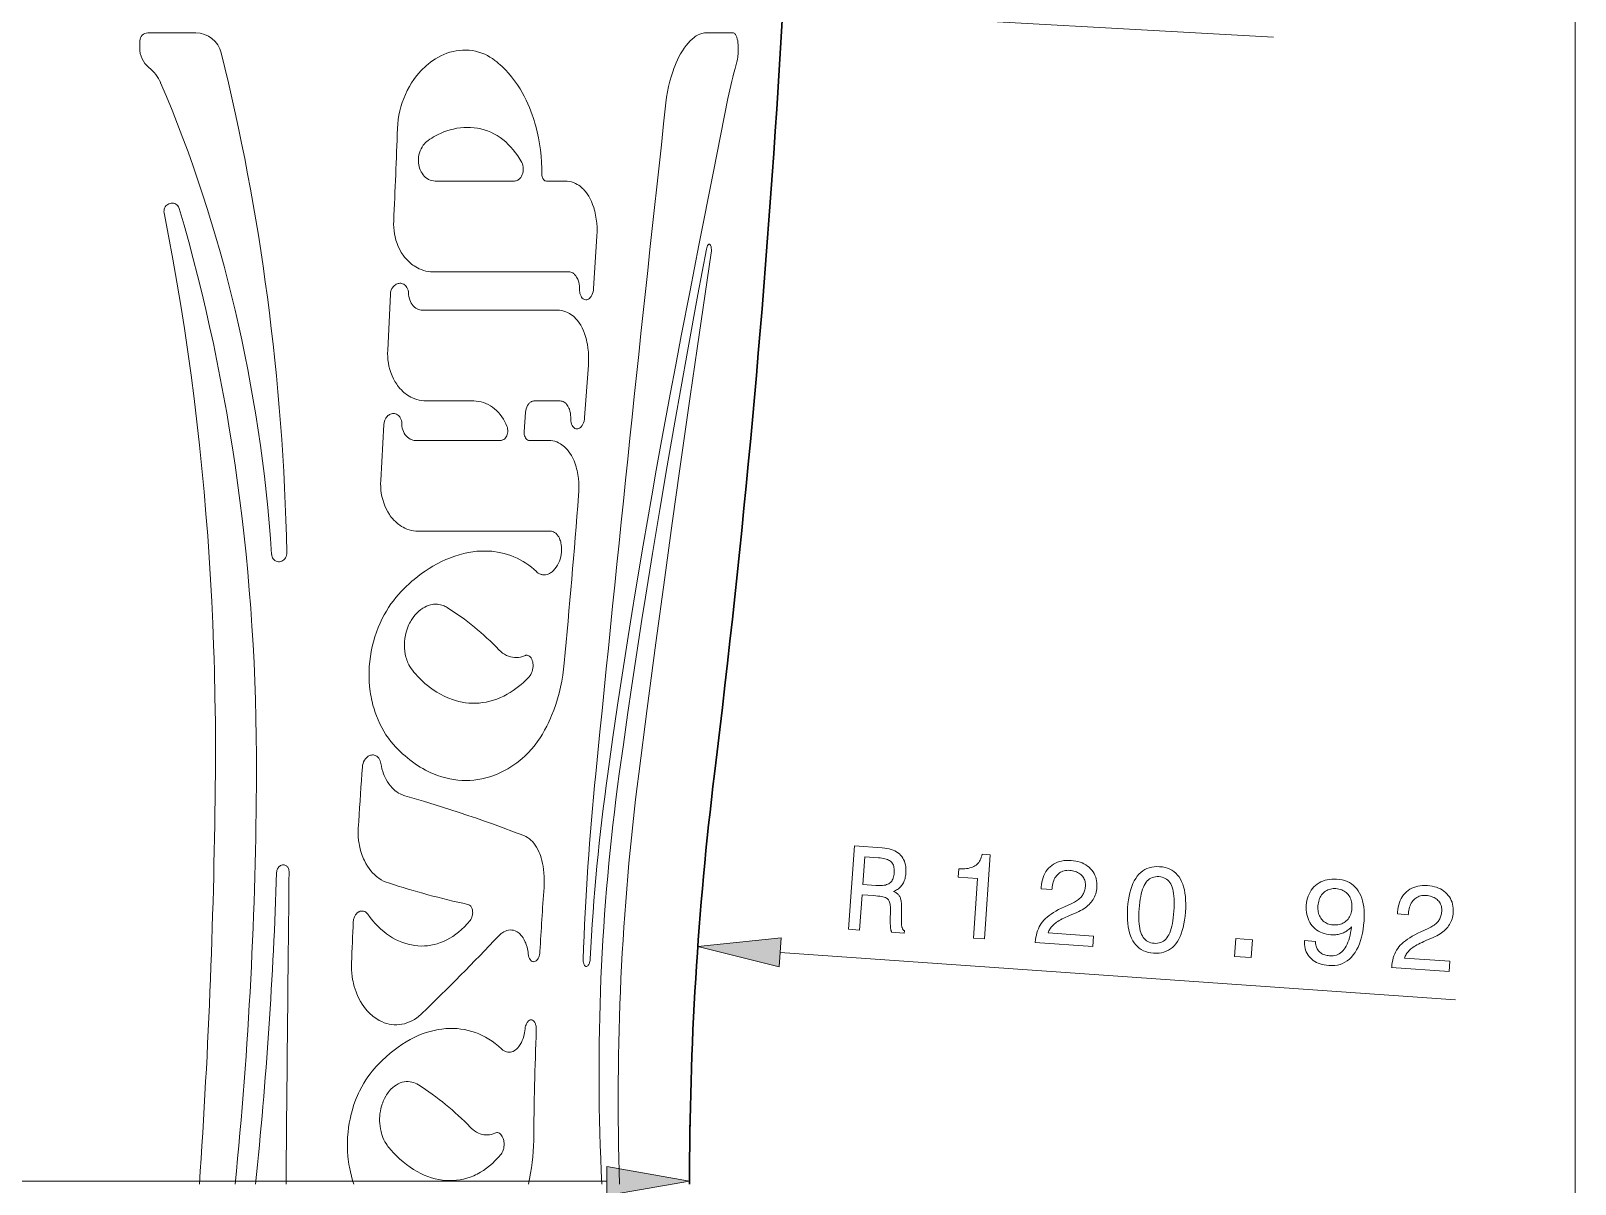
# Model space of a CAD drawing. Extents: x 0 to 297, y 0 to 532.
# Drawn here: x 120.7 to 176, y 211.2 to 252.5 of the extents above; entities that cross this region are included whole.
import ezdxf

# ---------------------------------------------------------------- set-up
doc = ezdxf.new("R2010")
doc.units = 0

msp = doc.modelspace()

# ---------------------------------------------------------------- linework, layer by layer
at = {"color": 7, "lineweight": 13}
for p, q in [((176.049, 129.662), (176.049, 274.247)), ((147.581, 219.507), (171.762, 217.803)), ((88.289, 211.318), (141.38, 211.318))]:
    msp.add_line(p, q, dxfattribs=at)
at = {"color": 7, "lineweight": 13, "ltscale": 0.366083}
msp.add_line((150.622, 253.108), (165.243, 252.286), dxfattribs=at)
at = {"color": 7, "lineweight": 13, "ltscale": 0.042923}
msp.add_line((124.938, 252.444), (126.655, 252.444), dxfattribs=at)
at = {"color": 7, "lineweight": 13, "ltscale": 0.024461}
msp.add_line((144.912, 252.444), (145.89, 252.444), dxfattribs=at)
at = {"color": 7, "lineweight": 13, "ltscale": 0.00628}
msp.add_line((124.647, 251.911), (124.651, 252.162), dxfattribs=at)
at = {"color": 7, "lineweight": 13, "ltscale": 0.070923}
msp.add_line((138.068, 247.138), (135.232, 247.138), dxfattribs=at)
at = {"color": 7, "lineweight": 13, "ltscale": 0.016838}
msp.add_line((139.209, 247.138), (139.883, 247.138), dxfattribs=at)
at = {"color": 7, "lineweight": 13, "ltscale": 0.046925}
msp.add_line((141.019, 245.166), (140.901, 243.293), dxfattribs=at)
at = {"color": 7, "lineweight": 13, "ltscale": 0.12144}
msp.add_line((140.006, 243.888), (135.149, 243.888), dxfattribs=at)
at = {"color": 7, "lineweight": 13, "ltscale": 0.050277}
msp.add_line((133.526, 241.074), (133.624, 243.083), dxfattribs=at)
at = {"color": 7, "lineweight": 13, "ltscale": 0.120695}
msp.add_line((134.782, 242.51), (139.609, 242.51), dxfattribs=at)
at = {"color": 7, "lineweight": 13, "ltscale": 0.046953}
msp.add_line((140.714, 240.539), (140.579, 238.666), dxfattribs=at)
at = {"color": 7, "lineweight": 13, "ltscale": 0.042661}
msp.add_line((136.609, 239.26), (134.903, 239.26), dxfattribs=at)
at = {"color": 7, "lineweight": 13, "ltscale": 0.023399}
msp.add_line((139.701, 239.26), (138.765, 239.26), dxfattribs=at)
at = {"color": 7, "lineweight": 13, "ltscale": 0.050294}
msp.add_line((133.277, 236.409), (133.388, 238.418), dxfattribs=at)
at = {"color": 7, "lineweight": 13, "ltscale": 0.017475}
msp.add_line((138.463, 238.855), (138.416, 238.157), dxfattribs=at)
at = {"color": 7, "lineweight": 13, "ltscale": 0.076218}
msp.add_line((134.527, 237.846), (137.576, 237.846), dxfattribs=at)
at = {"color": 7, "lineweight": 13, "ltscale": 0.017216}
msp.add_line((138.605, 237.846), (139.293, 237.846), dxfattribs=at)
at = {"color": 7, "lineweight": 13, "ltscale": 0.118176}
msp.add_line((139.348, 234.595), (134.621, 234.595), dxfattribs=at)
at = {"color": 7, "lineweight": 13, "ltscale": 0.006334}
msp.add_line((132.604, 225.902), (132.622, 226.155), dxfattribs=at)
at = {"color": 7, "lineweight": 13, "ltscale": 0.05276}
msp.add_line((144.334, 211.208), (144.334, 213.318), dxfattribs=at)
at = {"color": 7, "lineweight": 13}
for points in [[(143.491, 249.937), (143.516, 250.136), (143.548, 250.333), (143.588, 250.527), (143.634, 250.718), (143.686, 250.904), (143.745, 251.084), (143.777, 251.172), (143.81, 251.258), (143.856, 251.37), (143.905, 251.478), (143.957, 251.582), (144.017, 251.695), (144.08, 251.801), (144.146, 251.901), (144.214, 251.993), (144.283, 252.078), (144.354, 252.155), (144.426, 252.224), (144.499, 252.284), (144.536, 252.311), (144.573, 252.335), (144.641, 252.374), (144.709, 252.404), (144.744, 252.416), (144.778, 252.426), (144.823, 252.436), (144.867, 252.442), (144.912, 252.444)], [(145.89, 252.444), (145.912, 252.441), (145.933, 252.432), (145.953, 252.417), (145.967, 252.403), (145.98, 252.386), (145.993, 252.365), (146.006, 252.34), (146.028, 252.287), (146.046, 252.225), (146.06, 252.156), (146.071, 252.083), (146.077, 252.024), (146.081, 251.964), (146.083, 251.84), (146.078, 251.715), (146.066, 251.59), (146.052, 251.494), (146.033, 251.402), (146.01, 251.315)], [(133.879, 249.02), (133.889, 249.178), (133.906, 249.336), (133.931, 249.492), (133.963, 249.647), (134.002, 249.8), (134.049, 249.95), (134.102, 250.098), (134.163, 250.243), (134.23, 250.384), (134.303, 250.52), (134.383, 250.652), (134.468, 250.779), (134.559, 250.901), (134.656, 251.017), (134.706, 251.073), (134.758, 251.127), (134.863, 251.228), (134.918, 251.277), (134.973, 251.323), (135.058, 251.39), (135.145, 251.452), (135.234, 251.51), (135.325, 251.564), (135.431, 251.62), (135.539, 251.669), (135.648, 251.712), (135.758, 251.749), (135.869, 251.779), (135.981, 251.802), (136.094, 251.818), (136.211, 251.827), (136.328, 251.829), (136.444, 251.823), (136.56, 251.809), (136.673, 251.788), (136.784, 251.759), (136.894, 251.723), (137.001, 251.679), (137.097, 251.632), (137.19, 251.58), (137.281, 251.521), (137.368, 251.458)], [(137.368, 251.458), (137.433, 251.406), (137.496, 251.353), (137.559, 251.297), (137.621, 251.24), (137.741, 251.122), (137.856, 250.997), (137.966, 250.866), (138.071, 250.729), (138.171, 250.587), (138.266, 250.439), (138.342, 250.309), (138.415, 250.175), (138.484, 250.038), (138.55, 249.898), (138.604, 249.771), (138.655, 249.642), (138.704, 249.511), (138.738, 249.411), (138.77, 249.31), (138.8, 249.208), (138.829, 249.105), (138.881, 248.896), (138.926, 248.685), (138.964, 248.47), (138.995, 248.253), (139.019, 248.034), (139.036, 247.814), (139.046, 247.592), (139.049, 247.37)], [(145.711, 250.099), (145.195, 247.481), (144.673, 244.841), (144.356, 243.221), (144.041, 241.594), (143.842, 240.549), (143.644, 239.501), (143.313, 237.706), (143.147, 236.786), (142.983, 235.864), (142.828, 234.981), (142.676, 234.095), (142.403, 232.464), (142.27, 231.646), (142.139, 230.828), (141.948, 229.599), (141.762, 228.368), (141.582, 227.136), (141.407, 225.902)], [(134.975, 248.592), (135.04, 248.635), (135.105, 248.677), (135.17, 248.716), (135.236, 248.753), (135.337, 248.805), (135.439, 248.852), (135.542, 248.895), (135.646, 248.933), (135.766, 248.97), (135.887, 249.001), (136.008, 249.026), (136.13, 249.044), (136.251, 249.055), (136.372, 249.059), (136.492, 249.056), (136.618, 249.046), (136.742, 249.028), (136.864, 249.003), (136.985, 248.97), (137.103, 248.93), (137.219, 248.882), (137.332, 248.827), (137.442, 248.765), (137.549, 248.696), (137.652, 248.621), (137.752, 248.539), (137.847, 248.45), (137.939, 248.356), (138.026, 248.256), (138.109, 248.151), (138.187, 248.04), (138.261, 247.925), (138.329, 247.805)], [(135.232, 247.138), (135.17, 247.141), (135.109, 247.153), (135.049, 247.171), (134.991, 247.197), (134.937, 247.23), (134.885, 247.269), (134.837, 247.314), (134.793, 247.364), (134.756, 247.417), (134.723, 247.473), (134.695, 247.533), (134.671, 247.596), (134.652, 247.661), (134.64, 247.717), (134.632, 247.773), (134.627, 247.831), (134.626, 247.874), (134.627, 247.918), (134.633, 247.995), (134.646, 248.071), (134.665, 248.146), (134.69, 248.219), (134.72, 248.289), (134.756, 248.355), (134.797, 248.417), (134.844, 248.475), (134.885, 248.518), (134.929, 248.557), (134.975, 248.592)], [(138.329, 247.805), (138.353, 247.754), (138.37, 247.699), (138.38, 247.641), (138.384, 247.586), (138.382, 247.531), (138.376, 247.475), (138.363, 247.422), (138.346, 247.37), (138.321, 247.316), (138.291, 247.268), (138.274, 247.246), (138.256, 247.225), (138.237, 247.207), (138.217, 247.191), (138.189, 247.172), (138.161, 247.158), (138.131, 247.147), (138.1, 247.14), (138.068, 247.138)], [(139.049, 247.37), (139.051, 247.333), (139.057, 247.296), (139.07, 247.253), (139.079, 247.232), (139.09, 247.213), (139.102, 247.196), (139.114, 247.182), (139.136, 247.163), (139.159, 247.149), (139.184, 247.141), (139.209, 247.138)], [(139.883, 247.138), (139.958, 247.134), (140.033, 247.124), (140.106, 247.108), (140.178, 247.085), (140.248, 247.055), (140.316, 247.019), (140.369, 246.986), (140.42, 246.949), (140.47, 246.908), (140.506, 246.876), (140.54, 246.841), (140.574, 246.804), (140.607, 246.766), (140.669, 246.684), (140.726, 246.597), (140.778, 246.503), (140.825, 246.404), (140.867, 246.301), (140.905, 246.193), (140.924, 246.127), (140.942, 246.06), (140.959, 245.991), (140.974, 245.92), (140.997, 245.777), (141.014, 245.632), (141.023, 245.485), (141.025, 245.406), (141.025, 245.326), (141.019, 245.166)], [(125.521, 245.997), (125.516, 246.04), (125.517, 246.085), (125.525, 246.129), (125.54, 246.171), (125.561, 246.21), (125.587, 246.246), (125.618, 246.277), (125.654, 246.303), (125.693, 246.323), (125.735, 246.338), (125.777, 246.345), (125.819, 246.345), (125.861, 246.339), (125.903, 246.327), (125.941, 246.308), (125.976, 246.283), (126.006, 246.253), (126.032, 246.218), (126.05, 246.185), (126.063, 246.149)], [(127.355, 225.902), (127.359, 226.823), (127.355, 227.743), (127.342, 228.662), (127.322, 229.582), (127.309, 230.041), (127.294, 230.501), (127.263, 231.288), (127.227, 232.075), (127.184, 232.862), (127.135, 233.648), (127.081, 234.434), (127.02, 235.219), (126.952, 236.003), (126.873, 236.841), (126.787, 237.679), (126.694, 238.515), (126.593, 239.351), (126.485, 240.186), (126.37, 241.019), (126.247, 241.852), (126.117, 242.683), (125.979, 243.514), (125.834, 244.343), (125.681, 245.17), (125.521, 245.997)], [(135.149, 243.888), (135.064, 243.891), (134.98, 243.9), (134.897, 243.915), (134.814, 243.936), (134.733, 243.963), (134.654, 243.996), (134.592, 244.027), (134.531, 244.061), (134.471, 244.098), (134.428, 244.128), (134.385, 244.16), (134.344, 244.194), (134.303, 244.23), (134.243, 244.288), (134.185, 244.351), (134.13, 244.416), (134.079, 244.486), (134.046, 244.534), (134.015, 244.583), (133.958, 244.685), (133.907, 244.792), (133.862, 244.903), (133.824, 245.018), (133.794, 245.135), (133.771, 245.246), (133.755, 245.359), (133.745, 245.473), (133.74, 245.587), (133.742, 245.702)], [(141.819, 225.902), (141.966, 226.959), (142.116, 228.015), (142.271, 229.069), (142.389, 229.86), (142.509, 230.649), (142.631, 231.438), (142.755, 232.227), (143.009, 233.801), (143.27, 235.372), (143.537, 236.938), (143.81, 238.5), (144.036, 239.767), (144.264, 241.031), (144.639, 243.071), (144.94, 244.695)], [(145.111, 244.569), (144.61, 241.136), (144.361, 239.415), (143.992, 236.829), (143.719, 234.885), (143.449, 232.939), (143.131, 230.596), (142.82, 228.25), (142.516, 225.902)], [(144.94, 244.695), (144.951, 244.743), (144.965, 244.785), (144.983, 244.823), (145, 244.848), (145.009, 244.858), (145.019, 244.866), (145.028, 244.871), (145.038, 244.874), (145.052, 244.873), (145.066, 244.866), (145.079, 244.853), (145.089, 244.835), (145.099, 244.813), (145.109, 244.775), (145.115, 244.732), (145.118, 244.685), (145.117, 244.627), (145.111, 244.569)], [(140.396, 243.262), (140.395, 243.314), (140.392, 243.366), (140.383, 243.444), (140.367, 243.52), (140.344, 243.591), (140.331, 243.625), (140.316, 243.658), (140.294, 243.699), (140.269, 243.737), (140.242, 243.771), (140.222, 243.793), (140.201, 243.812), (140.179, 243.829), (140.156, 243.844), (140.12, 243.863), (140.083, 243.877), (140.045, 243.885), (140.006, 243.888)], [(133.624, 243.083), (133.63, 243.143), (133.645, 243.203), (133.655, 243.232), (133.667, 243.26), (133.68, 243.286), (133.696, 243.312), (133.718, 243.344), (133.744, 243.373), (133.771, 243.399), (133.801, 243.421), (133.831, 243.44), (133.864, 243.455), (133.897, 243.466), (133.93, 243.473), (133.964, 243.476), (133.997, 243.474), (134.03, 243.469), (134.062, 243.459), (134.099, 243.442), (134.134, 243.42), (134.165, 243.393), (134.193, 243.361), (134.217, 243.325), (134.241, 243.278), (134.259, 243.226), (134.27, 243.172), (134.275, 243.117)], [(134.275, 243.117), (134.277, 243.067), (134.283, 243.018), (134.296, 242.952), (134.315, 242.887), (134.339, 242.826), (134.369, 242.768), (134.404, 242.714), (134.444, 242.666), (134.488, 242.623), (134.532, 242.589), (134.578, 242.562), (134.627, 242.539), (134.677, 242.523), (134.729, 242.514), (134.782, 242.51)], [(140.901, 243.293), (140.894, 243.23), (140.881, 243.168), (140.862, 243.109), (140.839, 243.054), (140.81, 243.005), (140.794, 242.983), (140.778, 242.963), (140.749, 242.934), (140.718, 242.912), (140.686, 242.896), (140.653, 242.886), (140.619, 242.883), (140.585, 242.889), (140.552, 242.901), (140.523, 242.92), (140.496, 242.944), (140.472, 242.974), (140.451, 243.008), (140.429, 243.057), (140.412, 243.11), (140.402, 243.159), (140.397, 243.21), (140.396, 243.262)], [(139.609, 242.51), (139.684, 242.507), (139.758, 242.497), (139.83, 242.481), (139.901, 242.457), (139.97, 242.428), (140.037, 242.392), (140.089, 242.359), (140.139, 242.322), (140.188, 242.281), (140.223, 242.248), (140.257, 242.214), (140.29, 242.177), (140.322, 242.138), (140.383, 242.057), (140.438, 241.969), (140.489, 241.876), (140.534, 241.777), (140.575, 241.673), (140.611, 241.565), (140.63, 241.5), (140.647, 241.433), (140.663, 241.363), (140.677, 241.292), (140.698, 241.15), (140.713, 241.005), (140.721, 240.858), (140.722, 240.778), (140.722, 240.699), (140.714, 240.539)], [(134.903, 239.26), (134.819, 239.263), (134.736, 239.273), (134.654, 239.288), (134.572, 239.309), (134.493, 239.336), (134.414, 239.369), (134.353, 239.4), (134.293, 239.434), (134.234, 239.471), (134.192, 239.501), (134.15, 239.533), (134.109, 239.567), (134.069, 239.603), (134.016, 239.655), (133.966, 239.709), (133.918, 239.767), (133.883, 239.812), (133.85, 239.859), (133.788, 239.956), (133.732, 240.058), (133.682, 240.165), (133.639, 240.276), (133.602, 240.391), (133.573, 240.508), (133.551, 240.619), (133.536, 240.731), (133.526, 240.845), (133.523, 240.96), (133.526, 241.074)], [(137.798, 238.352), (137.761, 238.435), (137.721, 238.515), (137.67, 238.605), (137.615, 238.691), (137.556, 238.772), (137.492, 238.848), (137.425, 238.918), (137.355, 238.981), (137.282, 239.038), (137.206, 239.089), (137.127, 239.134), (137.045, 239.172), (136.961, 239.204), (136.875, 239.229), (136.788, 239.246), (136.699, 239.257), (136.609, 239.26)], [(138.765, 239.26), (138.737, 239.258), (138.709, 239.252), (138.681, 239.241), (138.661, 239.231), (138.641, 239.218), (138.621, 239.203), (138.601, 239.185), (138.582, 239.165), (138.564, 239.143), (138.533, 239.094), (138.507, 239.041), (138.486, 238.981), (138.471, 238.918), (138.463, 238.855)], [(140.08, 238.635), (140.08, 238.687), (140.077, 238.738), (140.068, 238.817), (140.053, 238.892), (140.032, 238.964), (140.019, 238.998), (140.005, 239.031), (139.983, 239.072), (139.959, 239.11), (139.932, 239.144), (139.913, 239.165), (139.892, 239.185), (139.871, 239.202), (139.849, 239.217), (139.814, 239.236), (139.777, 239.249), (139.74, 239.258), (139.701, 239.26)], [(133.388, 238.418), (133.395, 238.478), (133.41, 238.538), (133.42, 238.567), (133.432, 238.595), (133.446, 238.621), (133.461, 238.647), (133.483, 238.678), (133.509, 238.708), (133.536, 238.734), (133.565, 238.756), (133.596, 238.775), (133.628, 238.79), (133.661, 238.801), (133.694, 238.808), (133.727, 238.811), (133.767, 238.809), (133.805, 238.8), (133.842, 238.786), (133.878, 238.767), (133.91, 238.742), (133.935, 238.717), (133.957, 238.69), (133.977, 238.659), (133.99, 238.635), (134.001, 238.61), (134.018, 238.556), (134.028, 238.504), (134.031, 238.452)], [(134.031, 238.452), (134.034, 238.402), (134.039, 238.353), (134.051, 238.287), (134.069, 238.222), (134.093, 238.161), (134.122, 238.103), (134.156, 238.05), (134.195, 238.001), (134.238, 237.958), (134.281, 237.925), (134.326, 237.897), (134.374, 237.874), (134.424, 237.858), (134.475, 237.849), (134.527, 237.846)], [(137.576, 237.846), (137.594, 237.847), (137.613, 237.85), (137.631, 237.855), (137.649, 237.862), (137.684, 237.882), (137.716, 237.909), (137.743, 237.94), (137.768, 237.976), (137.788, 238.016), (137.805, 238.06), (137.817, 238.105), (137.824, 238.151), (137.826, 238.204), (137.823, 238.256), (137.813, 238.305), (137.798, 238.352)], [(140.579, 238.666), (140.571, 238.603), (140.558, 238.541), (140.539, 238.482), (140.515, 238.427), (140.487, 238.378), (140.454, 238.335), (140.426, 238.307), (140.395, 238.285), (140.363, 238.268), (140.33, 238.259), (140.296, 238.256), (140.263, 238.261), (140.231, 238.274), (140.202, 238.293), (140.176, 238.317), (140.152, 238.347), (140.131, 238.381), (140.11, 238.43), (140.094, 238.483), (140.085, 238.532), (140.08, 238.583), (140.08, 238.635)], [(138.416, 238.157), (138.415, 238.109), (138.42, 238.06), (138.43, 238.014), (138.444, 237.973), (138.463, 237.936), (138.486, 237.905), (138.512, 237.88), (138.541, 237.861), (138.572, 237.849), (138.605, 237.846)], [(139.293, 237.846), (139.367, 237.842), (139.44, 237.832), (139.511, 237.816), (139.581, 237.792), (139.649, 237.763), (139.714, 237.727), (139.765, 237.694), (139.815, 237.657), (139.862, 237.616), (139.896, 237.583), (139.93, 237.549), (139.962, 237.512), (139.994, 237.473), (140.052, 237.392), (140.106, 237.304), (140.155, 237.21), (140.199, 237.111), (140.239, 237.008), (140.273, 236.9), (140.291, 236.833), (140.307, 236.766), (140.335, 236.627), (140.355, 236.485), (140.368, 236.34), (140.374, 236.193), (140.373, 236.034), (140.364, 235.874)], [(134.621, 234.595), (134.539, 234.598), (134.457, 234.608), (134.376, 234.623), (134.296, 234.644), (134.217, 234.671), (134.14, 234.704), (134.08, 234.735), (134.021, 234.769), (133.964, 234.806), (133.922, 234.836), (133.881, 234.868), (133.841, 234.902), (133.802, 234.938), (133.75, 234.99), (133.701, 235.045), (133.654, 235.102), (133.62, 235.148), (133.587, 235.194), (133.527, 235.291), (133.472, 235.394), (133.424, 235.501), (133.383, 235.611), (133.347, 235.726), (133.319, 235.843), (133.299, 235.954), (133.284, 236.066), (133.276, 236.18), (133.274, 236.295), (133.277, 236.409)], [(139.608, 233.375), (139.645, 233.445), (139.677, 233.52), (139.703, 233.598), (139.724, 233.68), (139.74, 233.763), (139.75, 233.847), (139.754, 233.94), (139.751, 234.032), (139.74, 234.123), (139.732, 234.167), (139.722, 234.21), (139.711, 234.251), (139.697, 234.291), (139.676, 234.342), (139.652, 234.389), (139.625, 234.433), (139.607, 234.457), (139.587, 234.48), (139.567, 234.501), (139.545, 234.521), (139.523, 234.538), (139.5, 234.553), (139.464, 234.571), (139.426, 234.585), (139.388, 234.593), (139.348, 234.595)], [(129.92, 233.832), (129.917, 233.784), (129.908, 233.735), (129.893, 233.689), (129.872, 233.645), (129.845, 233.606), (129.813, 233.571), (129.777, 233.543), (129.738, 233.52), (129.696, 233.505), (129.653, 233.497), (129.611, 233.497), (129.569, 233.504), (129.529, 233.519), (129.491, 233.541), (129.458, 233.569), (129.429, 233.602), (129.407, 233.639), (129.389, 233.679), (129.377, 233.722), (129.372, 233.766)], [(134.011, 232.436), (134.162, 232.587), (134.318, 232.732), (134.397, 232.802), (134.477, 232.869), (134.607, 232.974), (134.739, 233.074), (134.873, 233.168), (135.009, 233.257), (135.146, 233.341), (135.301, 233.428), (135.457, 233.508), (135.614, 233.58), (135.772, 233.645), (135.931, 233.703), (136.091, 233.753), (136.251, 233.795), (136.411, 233.83), (136.57, 233.856), (136.725, 233.874), (136.879, 233.883), (137.031, 233.885), (137.107, 233.883), (137.183, 233.88), (137.258, 233.874), (137.332, 233.866), (137.456, 233.848), (137.578, 233.825), (137.698, 233.796), (137.816, 233.762), (137.933, 233.722), (138.047, 233.677), (138.159, 233.626), (138.268, 233.571), (138.375, 233.51), (138.479, 233.444), (138.576, 233.377), (138.671, 233.305), (138.762, 233.229), (138.852, 233.149)], [(138.852, 233.149), (138.884, 233.121), (138.918, 233.097), (138.968, 233.069), (138.994, 233.057), (139.02, 233.048), (139.046, 233.041), (139.073, 233.035), (139.101, 233.032), (139.128, 233.031), (139.155, 233.032), (139.183, 233.035), (139.238, 233.046), (139.278, 233.06), (139.318, 233.078), (139.357, 233.1), (139.386, 233.119), (139.414, 233.141), (139.441, 233.164), (139.467, 233.189), (139.518, 233.245), (139.565, 233.307), (139.608, 233.375)], [(133.731, 226.958), (133.638, 227.068), (133.55, 227.183), (133.466, 227.304), (133.387, 227.43), (133.314, 227.56), (133.245, 227.695), (133.181, 227.835), (133.123, 227.978), (133.078, 228.103), (133.037, 228.231), (133, 228.36), (132.967, 228.492), (132.948, 228.581), (132.93, 228.67), (132.915, 228.76), (132.901, 228.851), (132.879, 229.034), (132.866, 229.211), (132.859, 229.39), (132.86, 229.569), (132.868, 229.748), (132.884, 229.927), (132.906, 230.105), (132.935, 230.283), (132.972, 230.459), (133.015, 230.634), (133.065, 230.806), (133.122, 230.976), (133.186, 231.143), (133.256, 231.306), (133.332, 231.466), (133.403, 231.602), (133.479, 231.734), (133.559, 231.863), (133.643, 231.988), (133.73, 232.106), (133.82, 232.221), (133.914, 232.331), (134.011, 232.436)], [(134.41, 229.619), (134.365, 229.679), (134.323, 229.743), (134.285, 229.811), (134.251, 229.882), (134.231, 229.93), (134.212, 229.98), (134.195, 230.031), (134.179, 230.084), (134.154, 230.19), (134.136, 230.299), (134.126, 230.411), (134.123, 230.523), (134.127, 230.636), (134.139, 230.752), (134.159, 230.867), (134.186, 230.98), (134.221, 231.091), (134.263, 231.198), (134.286, 231.251), (134.312, 231.303), (134.338, 231.352), (134.366, 231.401), (134.412, 231.472), (134.461, 231.539), (134.513, 231.603), (134.568, 231.662), (134.639, 231.73), (134.713, 231.79), (134.752, 231.817), (134.791, 231.843), (134.856, 231.879), (134.922, 231.91), (134.989, 231.936), (135.057, 231.956), (135.125, 231.97), (135.165, 231.976), (135.204, 231.979), (135.257, 231.981), (135.309, 231.979), (135.361, 231.973), (135.412, 231.963), (135.463, 231.95), (135.512, 231.934), (135.549, 231.919), (135.585, 231.903), (135.62, 231.884), (135.654, 231.864)], [(137.511, 230.345), (137.573, 230.285), (137.639, 230.232), (137.707, 230.185), (137.778, 230.146), (137.815, 230.129), (137.851, 230.114), (137.921, 230.092), (137.992, 230.077), (138.063, 230.069), (138.135, 230.068), (138.207, 230.075), (138.279, 230.088), (138.35, 230.108), (138.421, 230.135)], [(138.421, 230.135), (138.459, 230.148), (138.478, 230.151), (138.497, 230.152), (138.522, 230.151), (138.546, 230.145), (138.57, 230.136), (138.587, 230.127), (138.604, 230.116), (138.635, 230.088), (138.662, 230.054), (138.685, 230.014), (138.704, 229.968), (138.719, 229.918), (138.728, 229.862), (138.733, 229.806), (138.732, 229.746), (138.726, 229.686), (138.715, 229.627), (138.699, 229.57), (138.678, 229.517), (138.654, 229.467), (138.625, 229.423), (138.593, 229.383)], [(138.593, 229.383), (138.533, 229.32), (138.472, 229.259), (138.389, 229.18), (138.304, 229.104), (138.217, 229.033), (138.118, 228.956), (138.017, 228.884), (137.914, 228.818), (137.81, 228.756), (137.688, 228.691), (137.565, 228.634), (137.44, 228.583), (137.313, 228.54), (137.185, 228.504), (137.056, 228.475), (136.926, 228.454), (136.804, 228.441), (136.682, 228.434), (136.56, 228.434), (136.438, 228.44), (136.316, 228.453), (136.194, 228.472), (136.073, 228.498), (135.953, 228.529), (135.884, 228.55), (135.817, 228.573), (135.749, 228.598), (135.681, 228.626), (135.548, 228.685), (135.417, 228.753), (135.288, 228.828), (135.161, 228.911), (135.059, 228.984), (134.958, 229.063), (134.86, 229.145), (134.764, 229.233), (134.682, 229.313), (134.602, 229.396), (134.523, 229.483), (134.466, 229.55), (134.41, 229.619)], [(139.851, 229.872), (139.828, 229.655), (139.798, 229.439), (139.761, 229.224), (139.717, 229.01), (139.666, 228.799), (139.608, 228.591), (139.544, 228.386), (139.474, 228.185), (139.397, 227.989), (139.356, 227.892), (139.313, 227.796), (139.269, 227.704), (139.223, 227.612), (139.147, 227.468), (139.067, 227.329), (138.983, 227.195), (138.895, 227.065), (138.803, 226.941), (138.699, 226.811), (138.645, 226.749), (138.59, 226.689), (138.515, 226.612), (138.438, 226.538), (138.36, 226.468)], [(132.622, 226.155), (132.63, 226.216), (132.644, 226.276), (132.666, 226.334), (132.693, 226.389), (132.727, 226.438), (132.765, 226.481), (132.786, 226.501), (132.808, 226.518), (132.83, 226.533), (132.853, 226.546), (132.884, 226.56), (132.916, 226.571), (132.949, 226.578), (132.981, 226.581), (133.013, 226.58), (133.045, 226.575), (133.075, 226.566), (133.105, 226.553), (133.133, 226.536), (133.153, 226.522), (133.172, 226.505), (133.19, 226.487), (133.207, 226.467), (133.236, 226.422), (133.259, 226.373), (133.275, 226.324), (133.285, 226.272)], [(133.379, 225.902), (133.401, 225.847), (133.423, 225.796), (133.469, 225.703), (133.517, 225.621), (133.57, 225.541), (133.626, 225.469), (133.683, 225.405), (133.741, 225.348), (133.8, 225.298), (133.859, 225.255), (133.919, 225.216), (133.979, 225.183), (134.019, 225.164), (134.059, 225.147), (134.1, 225.132), (134.141, 225.119)], [(137.47, 225.902), (137.329, 225.845), (137.187, 225.796), (137.045, 225.755), (136.903, 225.722), (136.76, 225.696), (136.617, 225.677), (136.473, 225.666), (136.329, 225.663), (136.185, 225.666), (136.041, 225.677), (135.896, 225.696), (135.751, 225.722), (135.606, 225.755), (135.46, 225.796), (135.314, 225.845), (135.168, 225.902)], [(134.141, 225.119), (134.806, 224.921), (135.453, 224.721), (136.082, 224.519), (136.396, 224.415), (136.705, 224.31), (136.996, 224.21), (137.282, 224.109), (137.664, 223.971), (138.037, 223.832), (138.401, 223.693)], [(133.553, 221.994), (133.467, 222.025), (133.382, 222.063), (133.298, 222.109), (133.214, 222.164), (133.172, 222.195), (133.129, 222.229), (133.089, 222.263), (133.049, 222.3), (132.987, 222.363), (132.925, 222.432), (132.865, 222.509), (132.807, 222.594), (132.749, 222.689), (132.692, 222.795), (132.665, 222.854), (132.638, 222.916), (132.612, 222.982), (132.587, 223.053), (132.555, 223.159), (132.526, 223.276), (132.513, 223.34), (132.501, 223.406), (132.485, 223.52), (132.474, 223.644), (132.469, 223.776), (132.472, 223.915), (132.474, 223.959)], [(138.401, 223.693), (138.47, 223.661), (138.538, 223.622), (138.571, 223.599), (138.604, 223.574), (138.656, 223.529), (138.707, 223.478), (138.757, 223.42), (138.806, 223.354), (138.853, 223.28), (138.903, 223.191), (138.95, 223.091), (138.972, 223.036), (138.994, 222.977), (139.022, 222.891), (139.048, 222.797), (139.073, 222.692), (139.092, 222.591), (139.109, 222.48), (139.122, 222.356), (139.132, 222.209), (139.134, 222.127), (139.134, 222.041), (139.132, 221.958), (139.126, 221.829)], [(129.55, 222.373), (129.553, 222.407), (129.559, 222.437), (129.568, 222.469), (129.579, 222.496), (129.591, 222.518), (129.602, 222.537), (129.626, 222.567), (129.643, 222.584), (129.659, 222.598), (129.693, 222.62), (129.727, 222.634), (129.76, 222.642), (129.792, 222.643), (129.825, 222.639), (129.849, 222.632), (129.872, 222.622), (129.902, 222.603), (129.917, 222.589), (129.933, 222.573), (129.946, 222.556), (129.959, 222.536), (129.972, 222.509), (129.984, 222.476), (129.992, 222.437), (129.995, 222.414), (129.996, 222.389)], [(136.479, 220.648), (136.506, 220.686), (136.519, 220.71), (136.533, 220.738), (136.545, 220.773), (136.557, 220.815), (136.564, 220.85), (136.569, 220.891), (136.57, 220.927), (136.569, 220.961), (136.564, 221.002), (136.558, 221.036), (136.549, 221.066), (136.54, 221.091), (136.527, 221.118), (136.514, 221.141), (136.5, 221.16), (136.487, 221.176), (136.459, 221.2), (136.43, 221.217), (136.4, 221.226)], [(132.294, 220.609), (132.297, 220.649), (132.304, 220.687), (132.312, 220.719), (132.321, 220.748), (132.333, 220.779), (132.345, 220.806), (132.361, 220.834), (132.377, 220.858), (132.405, 220.893), (132.432, 220.92), (132.46, 220.942), (132.481, 220.955), (132.502, 220.966), (132.543, 220.982), (132.584, 220.99), (132.624, 220.99), (132.664, 220.984), (132.703, 220.97), (132.74, 220.948), (132.759, 220.934), (132.777, 220.918), (132.795, 220.898), (132.812, 220.875)], [(132.812, 220.875), (132.901, 220.754), (132.991, 220.642), (133.081, 220.538), (133.173, 220.443), (133.278, 220.344), (133.383, 220.254), (133.488, 220.173), (133.594, 220.099), (133.701, 220.033), (133.807, 219.974), (133.914, 219.923), (134.03, 219.874), (134.146, 219.833), (134.263, 219.799), (134.379, 219.773), (134.495, 219.754), (134.611, 219.742), (134.726, 219.737), (134.842, 219.739), (134.957, 219.748), (135.072, 219.765), (135.187, 219.788), (135.302, 219.819), (135.416, 219.857), (135.53, 219.903), (135.644, 219.957), (135.757, 220.019), (135.861, 220.083), (135.965, 220.156), (136.068, 220.236), (136.171, 220.324), (136.274, 220.422), (136.377, 220.53), (136.479, 220.648)], [(138.563, 219.443), (138.554, 219.512), (138.544, 219.574), (138.531, 219.635), (138.518, 219.691), (138.489, 219.787), (138.472, 219.835), (138.454, 219.879), (138.417, 219.958), (138.379, 220.024), (138.34, 220.081), (138.3, 220.13), (138.266, 220.166), (138.231, 220.197), (138.195, 220.225), (138.168, 220.243), (138.141, 220.258), (138.086, 220.283), (138.03, 220.3), (137.974, 220.31), (137.916, 220.311), (137.858, 220.306), (137.799, 220.292), (137.74, 220.271), (137.68, 220.241), (137.62, 220.202), (137.589, 220.179), (137.558, 220.153), (137.528, 220.125), (137.498, 220.094)], [(138.98, 219.543), (138.973, 219.477), (138.962, 219.422), (138.949, 219.377), (138.935, 219.341), (138.911, 219.293), (138.888, 219.257), (138.865, 219.23), (138.841, 219.208), (138.814, 219.19), (138.787, 219.179), (138.76, 219.174), (138.733, 219.176), (138.707, 219.183), (138.679, 219.198), (138.651, 219.221), (138.638, 219.237), (138.624, 219.255), (138.605, 219.289), (138.587, 219.332), (138.573, 219.379), (138.568, 219.408), (138.563, 219.443)], [(134.746, 217.317), (134.703, 217.277), (134.659, 217.239), (134.614, 217.203), (134.57, 217.169), (134.481, 217.109), (134.392, 217.059), (134.303, 217.017), (134.214, 216.982), (134.124, 216.955), (134.034, 216.935), (133.944, 216.922), (133.854, 216.916), (133.763, 216.917), (133.673, 216.925), (133.583, 216.939), (133.493, 216.961), (133.403, 216.99), (133.313, 217.027), (133.223, 217.071), (133.133, 217.124), (133.044, 217.186), (132.999, 217.221), (132.954, 217.258), (132.91, 217.297), (132.867, 217.339), (132.801, 217.407), (132.737, 217.483), (132.673, 217.566), (132.609, 217.659), (132.553, 217.752), (132.498, 217.854), (132.444, 217.966), (132.418, 218.028), (132.393, 218.093), (132.36, 218.186), (132.329, 218.287), (132.301, 218.398), (132.285, 218.468), (132.271, 218.543), (132.255, 218.648), (132.242, 218.761), (132.233, 218.882), (132.23, 219.004), (132.232, 219.129)], [(140.78, 219.273), (140.775, 219.222), (140.768, 219.181), (140.759, 219.148), (140.75, 219.121), (140.74, 219.096), (140.73, 219.076), (140.711, 219.046), (140.69, 219.024), (140.669, 219.009), (140.648, 219.003), (140.627, 219.003), (140.607, 219.011), (140.589, 219.025), (140.573, 219.044), (140.557, 219.072), (140.545, 219.102), (140.535, 219.141), (140.53, 219.171), (140.526, 219.209), (140.526, 219.257)], [(133.043, 215.336), (133.113, 215.415), (133.183, 215.491), (133.256, 215.566), (133.328, 215.638), (133.47, 215.773), (133.612, 215.896), (133.754, 216.011), (133.896, 216.116), (134.037, 216.212), (134.184, 216.303), (134.33, 216.386), (134.475, 216.46), (134.62, 216.526), (134.764, 216.585), (134.907, 216.635), (135.049, 216.678), (135.19, 216.714), (135.331, 216.743), (135.47, 216.764), (135.607, 216.778), (135.744, 216.785), (135.88, 216.785), (136.014, 216.778), (136.147, 216.764), (136.279, 216.744), (136.41, 216.715), (136.539, 216.68), (136.667, 216.638), (136.794, 216.588), (136.914, 216.533), (137.032, 216.472), (137.149, 216.403), (137.264, 216.326), (137.379, 216.242), (137.492, 216.15), (137.604, 216.049)], [(138.446, 216.771), (138.455, 216.83), (138.467, 216.879), (138.48, 216.916), (138.493, 216.948), (138.516, 216.991), (138.54, 217.024), (138.555, 217.041), (138.57, 217.055), (138.6, 217.075), (138.63, 217.087), (138.658, 217.092), (138.687, 217.089), (138.716, 217.079), (138.744, 217.06), (138.758, 217.047), (138.772, 217.031), (138.785, 217.013), (138.797, 216.992), (138.816, 216.951), (138.825, 216.927), (138.833, 216.897), (138.84, 216.866), (138.846, 216.829), (138.849, 216.784), (138.849, 216.734)], [(137.604, 216.049), (137.649, 216.011), (137.694, 215.981), (137.74, 215.959), (137.786, 215.943), (137.832, 215.934), (137.878, 215.931), (137.924, 215.935), (137.971, 215.946), (138.015, 215.962), (138.058, 215.984), (138.101, 216.012), (138.144, 216.047), (138.186, 216.09), (138.229, 216.142), (138.272, 216.206), (138.294, 216.243), (138.315, 216.284), (138.344, 216.349), (138.373, 216.423), (138.4, 216.512), (138.414, 216.567), (138.426, 216.628), (138.438, 216.696), (138.446, 216.771)], [(132.313, 211.208), (132.271, 211.342), (132.23, 211.487), (132.192, 211.642), (132.157, 211.816), (132.141, 211.911), (132.126, 212.009), (132.114, 212.105), (132.104, 212.204), (132.092, 212.372), (132.086, 212.545), (132.086, 212.72), (132.093, 212.893), (132.107, 213.065), (132.126, 213.23), (132.15, 213.387), (132.178, 213.535), (132.218, 213.709), (132.261, 213.87), (132.307, 214.019), (132.353, 214.15), (132.399, 214.271), (132.447, 214.385), (132.484, 214.466), (132.521, 214.543), (132.596, 214.689), (132.67, 214.82), (132.745, 214.941), (132.821, 215.053), (132.898, 215.158), (132.97, 215.25), (133.043, 215.336)], [(133.567, 212.519), (133.537, 212.557), (133.507, 212.598), (133.468, 212.658), (133.43, 212.723), (133.393, 212.796), (133.356, 212.882), (133.32, 212.981), (133.303, 213.036), (133.288, 213.096), (133.269, 213.183), (133.254, 213.279), (133.243, 213.384), (133.239, 213.468), (133.239, 213.554), (133.243, 213.64), (133.251, 213.722), (133.266, 213.822), (133.284, 213.913), (133.305, 213.995), (133.328, 214.069), (133.348, 214.125), (133.368, 214.177), (133.411, 214.271), (133.455, 214.353), (133.486, 214.404), (133.517, 214.45), (133.548, 214.493), (133.58, 214.532), (133.643, 214.603), (133.706, 214.663), (133.769, 214.714), (133.834, 214.758), (133.905, 214.798), (133.976, 214.83), (134.047, 214.854), (134.117, 214.87), (134.188, 214.879), (134.257, 214.881), (134.327, 214.876), (134.396, 214.863), (134.455, 214.847), (134.513, 214.825), (134.571, 214.798), (134.629, 214.764)], [(136.485, 213.246), (136.53, 213.202), (136.574, 213.164), (136.641, 213.113), (136.707, 213.071), (136.774, 213.036), (136.841, 213.009), (136.907, 212.989), (136.974, 212.976), (137.04, 212.969), (137.106, 212.969), (137.172, 212.975), (137.237, 212.989), (137.303, 213.009), (137.368, 213.036)], [(137.368, 213.036), (137.401, 213.047), (137.433, 213.052), (137.465, 213.051), (137.497, 213.043), (137.529, 213.027), (137.56, 213.004), (137.583, 212.981), (137.606, 212.952), (137.629, 212.916), (137.651, 212.87), (137.661, 212.843), (137.671, 212.811), (137.68, 212.773), (137.688, 212.729), (137.693, 212.669), (137.694, 212.603), (137.688, 212.541), (137.68, 212.489), (137.671, 212.455), (137.663, 212.425), (137.65, 212.39), (137.636, 212.36), (137.613, 212.318), (137.589, 212.284)], [(137.589, 212.284), (137.485, 212.163), (137.381, 212.052), (137.276, 211.951), (137.17, 211.858), (137.063, 211.775), (136.955, 211.699), (136.846, 211.631), (136.787, 211.598), (136.727, 211.566), (136.667, 211.537), (136.607, 211.509), (136.485, 211.461), (136.363, 211.42), (136.24, 211.387), (136.117, 211.363), (135.992, 211.345), (135.866, 211.336), (135.74, 211.334), (135.613, 211.339), (135.486, 211.352), (135.357, 211.372), (135.228, 211.401), (135.099, 211.437), (134.968, 211.48), (134.838, 211.533), (134.711, 211.591), (134.584, 211.657), (134.457, 211.731), (134.33, 211.813), (134.203, 211.905), (134.076, 212.006), (133.949, 212.117), (133.885, 212.176), (133.822, 212.239), (133.737, 212.327), (133.652, 212.42), (133.567, 212.519)]]:
    msp.add_lwpolyline(points, dxfattribs=at)
for points in [[(150.028, 220.337), (150.239, 223.326), (151.238, 223.255), (151.324, 223.247), (151.405, 223.235), (151.482, 223.218), (151.555, 223.198), (151.623, 223.174), (151.686, 223.145), (151.745, 223.112), (151.8, 223.076), (151.85, 223.035), (151.895, 222.99), (151.936, 222.942), (151.972, 222.889), (152.003, 222.833), (152.029, 222.774), (152.05, 222.711), (152.066, 222.644), (152.077, 222.573), (152.084, 222.499), (152.085, 222.421), (152.082, 222.34), (152.077, 222.292), (152.071, 222.245), (152.063, 222.2), (152.053, 222.156), (152.041, 222.115), (152.027, 222.074), (152.011, 222.036), (151.994, 221.999), (151.974, 221.964), (151.953, 221.931), (151.929, 221.899), (151.904, 221.869), (151.877, 221.84), (151.849, 221.814), (151.818, 221.789), (151.786, 221.766), (151.752, 221.744), (151.716, 221.725), (151.678, 221.707), (151.639, 221.691), (151.67, 221.678), (151.699, 221.664), (151.726, 221.649), (151.752, 221.632), (151.775, 221.615), (151.797, 221.597), (151.816, 221.578), (151.834, 221.557), (151.849, 221.536), (151.863, 221.513), (151.875, 221.488), (151.886, 221.46), (151.895, 221.429), (151.904, 221.395), (151.911, 221.357), (151.916, 221.316), (151.921, 221.271), (151.924, 221.224), (151.926, 221.173), (151.926, 221.119), (151.923, 220.631), (151.923, 220.6), (151.924, 220.571), (151.925, 220.543), (151.927, 220.517), (151.929, 220.493), (151.932, 220.47), (151.935, 220.449), (151.938, 220.43), (151.942, 220.413), (151.947, 220.397), (151.952, 220.382), (151.958, 220.368), (151.965, 220.354), (151.972, 220.341), (151.98, 220.329), (151.989, 220.318), (151.999, 220.307), (152.009, 220.297), (152.02, 220.287), (152.032, 220.279), (152.026, 220.197), (151.574, 220.228), (151.569, 220.239), (151.564, 220.251), (151.559, 220.263), (151.555, 220.276), (151.551, 220.291), (151.548, 220.306), (151.544, 220.322), (151.541, 220.34), (151.538, 220.358), (151.536, 220.377), (151.533, 220.397), (151.531, 220.419), (151.53, 220.442), (151.528, 220.466), (151.527, 220.492), (151.526, 220.519), (151.525, 220.547), (151.525, 220.577), (151.524, 220.608), (151.525, 220.64), (151.531, 221.028), (151.531, 221.085), (151.528, 221.138), (151.524, 221.187), (151.518, 221.231), (151.509, 221.272), (151.499, 221.309), (151.487, 221.342), (151.472, 221.371), (151.456, 221.396), (151.438, 221.417), (151.415, 221.436), (151.386, 221.453), (151.351, 221.469), (151.31, 221.483), (151.262, 221.496), (151.207, 221.508), (151.147, 221.519), (151.08, 221.528), (151.006, 221.536), (150.927, 221.542), (150.517, 221.571), (150.428, 220.309)], [(151.1, 222.897), (150.613, 222.932), (150.542, 221.937), (151.003, 221.904), (151.071, 221.901), (151.135, 221.9), (151.195, 221.901), (151.251, 221.906), (151.303, 221.912), (151.351, 221.922), (151.395, 221.934), (151.434, 221.948), (151.47, 221.966), (151.501, 221.986), (151.529, 222.008), (151.555, 222.035), (151.578, 222.064), (151.598, 222.096), (151.616, 222.132), (151.631, 222.171), (151.644, 222.214), (151.654, 222.26), (151.662, 222.308), (151.667, 222.361), (151.669, 222.412), (151.669, 222.461), (151.665, 222.507), (151.658, 222.55), (151.649, 222.59), (151.636, 222.628), (151.621, 222.663), (151.603, 222.695), (151.581, 222.724), (151.557, 222.75), (151.529, 222.774), (151.498, 222.796), (151.462, 222.815), (151.422, 222.833), (151.379, 222.849), (151.331, 222.863), (151.279, 222.874), (151.224, 222.884), (151.164, 222.892)], [(154.502, 220.022), (154.652, 222.15), (153.954, 222.199), (153.975, 222.504), (154.05, 222.502), (154.122, 222.502), (154.189, 222.505), (154.253, 222.511), (154.313, 222.519), (154.37, 222.531), (154.422, 222.545), (154.471, 222.563), (154.516, 222.583), (154.557, 222.606), (154.595, 222.632), (154.63, 222.662), (154.663, 222.695), (154.693, 222.732), (154.72, 222.772), (154.744, 222.816), (154.765, 222.863), (154.784, 222.914), (154.8, 222.969), (154.813, 223.027), (155.105, 223.006), (154.893, 219.994)], [(156.718, 219.866), (156.719, 219.878), (156.728, 219.965), (156.74, 220.049), (156.756, 220.13), (156.776, 220.208), (156.8, 220.282), (156.827, 220.353), (156.859, 220.421), (156.895, 220.485), (156.934, 220.547), (156.978, 220.605), (157.026, 220.661), (157.082, 220.717), (157.144, 220.772), (157.212, 220.827), (157.288, 220.881), (157.37, 220.934), (157.458, 220.987), (157.553, 221.04), (157.655, 221.091), (157.764, 221.142), (158.028, 221.263), (158.074, 221.285), (158.118, 221.308), (158.16, 221.332), (158.199, 221.356), (158.235, 221.381), (158.27, 221.407), (158.301, 221.434), (158.331, 221.461), (158.358, 221.489), (158.382, 221.518), (158.404, 221.548), (158.424, 221.58), (158.442, 221.612), (158.459, 221.646), (158.473, 221.681), (158.485, 221.717), (158.495, 221.754), (158.503, 221.793), (158.509, 221.833), (158.513, 221.874), (158.514, 221.921), (158.513, 221.966), (158.508, 222.009), (158.499, 222.051), (158.487, 222.091), (158.472, 222.13), (158.453, 222.167), (158.431, 222.203), (158.406, 222.237), (158.377, 222.269), (158.345, 222.299), (158.311, 222.327), (158.274, 222.351), (158.235, 222.373), (158.194, 222.392), (158.15, 222.408), (158.104, 222.422), (158.055, 222.433), (158.004, 222.441), (157.951, 222.446), (157.897, 222.448), (157.846, 222.446), (157.797, 222.44), (157.75, 222.43), (157.705, 222.417), (157.662, 222.399), (157.621, 222.378), (157.582, 222.353), (157.545, 222.324), (157.51, 222.291), (157.477, 222.255), (157.448, 222.215), (157.421, 222.173), (157.397, 222.128), (157.377, 222.08), (157.359, 222.028), (157.344, 221.974), (157.332, 221.917), (157.323, 221.856), (157.317, 221.793), (157.315, 221.757), (156.923, 221.785), (156.928, 221.846), (156.937, 221.939), (156.951, 222.027), (156.971, 222.111), (156.995, 222.19), (157.025, 222.265), (157.06, 222.336), (157.1, 222.403), (157.145, 222.465), (157.195, 222.523), (157.25, 222.577), (157.309, 222.625), (157.372, 222.668), (157.439, 222.705), (157.508, 222.736), (157.581, 222.762), (157.658, 222.781), (157.738, 222.795), (157.822, 222.803), (157.909, 222.805), (157.999, 222.802), (158.086, 222.793), (158.168, 222.78), (158.247, 222.762), (158.323, 222.74), (158.394, 222.712), (158.462, 222.68), (158.526, 222.644), (158.586, 222.602), (158.643, 222.556), (158.696, 222.505), (158.744, 222.451), (158.786, 222.394), (158.823, 222.334), (158.854, 222.272), (158.88, 222.207), (158.9, 222.139), (158.914, 222.068), (158.922, 221.995), (158.925, 221.919), (158.923, 221.841), (158.917, 221.78), (158.908, 221.721), (158.896, 221.663), (158.88, 221.607), (158.862, 221.554), (158.841, 221.501), (158.816, 221.451), (158.789, 221.402), (158.758, 221.355), (158.724, 221.31), (158.688, 221.267), (158.647, 221.225), (158.604, 221.184), (158.557, 221.145), (158.507, 221.108), (158.454, 221.072), (158.397, 221.037), (158.338, 221.004), (158.275, 220.972), (158.208, 220.942), (157.947, 220.832), (157.874, 220.799), (157.806, 220.768), (157.742, 220.736), (157.681, 220.706), (157.625, 220.675), (157.573, 220.645), (157.526, 220.616), (157.482, 220.586), (157.442, 220.558), (157.407, 220.529), (157.374, 220.501), (157.344, 220.472), (157.316, 220.441), (157.289, 220.41), (157.265, 220.378), (157.243, 220.345), (157.223, 220.312), (157.205, 220.277), (157.189, 220.242), (157.176, 220.205), (158.799, 220.091), (158.773, 219.721)], [(160.024, 221.099), (160.037, 221.247), (160.055, 221.388), (160.078, 221.521), (160.105, 221.646), (160.138, 221.763), (160.175, 221.873), (160.216, 221.975), (160.263, 222.07), (160.314, 222.157), (160.371, 222.236), (160.431, 222.308), (160.496, 222.371), (160.566, 222.426), (160.639, 222.472), (160.717, 222.511), (160.799, 222.541), (160.886, 222.562), (160.976, 222.576), (161.071, 222.581), (161.17, 222.578), (161.27, 222.567), (161.364, 222.549), (161.452, 222.523), (161.535, 222.489), (161.612, 222.448), (161.684, 222.4), (161.75, 222.344), (161.811, 222.28), (161.866, 222.209), (161.916, 222.131), (161.959, 222.045), (161.998, 221.952), (162.03, 221.852), (162.057, 221.745), (162.078, 221.63), (162.093, 221.509), (162.102, 221.381), (162.106, 221.245), (162.104, 221.103), (162.096, 220.953), (162.083, 220.805), (162.065, 220.664), (162.042, 220.53), (162.015, 220.405), (161.983, 220.288), (161.946, 220.178), (161.905, 220.076), (161.859, 219.982), (161.808, 219.896), (161.752, 219.817), (161.692, 219.747), (161.628, 219.684), (161.559, 219.63), (161.485, 219.584), (161.408, 219.547), (161.325, 219.517), (161.239, 219.496), (161.148, 219.482), (161.052, 219.477), (160.952, 219.481), (160.853, 219.491), (160.76, 219.51), (160.672, 219.536), (160.59, 219.569), (160.513, 219.61), (160.441, 219.659), (160.375, 219.715), (160.314, 219.778), (160.258, 219.85), (160.208, 219.928), (160.163, 220.014), (160.125, 220.107), (160.092, 220.207), (160.065, 220.313), (160.043, 220.427), (160.028, 220.548), (160.018, 220.675), (160.014, 220.81), (160.016, 220.951)], [(160.436, 221.07), (160.429, 220.95), (160.426, 220.836), (160.426, 220.728), (160.429, 220.627), (160.436, 220.532), (160.447, 220.444), (160.461, 220.362), (160.478, 220.286), (160.499, 220.217), (160.524, 220.154), (160.552, 220.097), (160.584, 220.046), (160.62, 220), (160.659, 219.96), (160.703, 219.925), (160.75, 219.896), (160.801, 219.872), (160.856, 219.854), (160.914, 219.841), (160.977, 219.834), (161.04, 219.832), (161.1, 219.837), (161.157, 219.847), (161.211, 219.863), (161.262, 219.885), (161.31, 219.913), (161.354, 219.947), (161.395, 219.987), (161.434, 220.033), (161.469, 220.084), (161.501, 220.143), (161.531, 220.208), (161.559, 220.28), (161.584, 220.359), (161.606, 220.446), (161.626, 220.539), (161.644, 220.639), (161.659, 220.747), (161.671, 220.861), (161.681, 220.983), (161.688, 221.105), (161.692, 221.22), (161.692, 221.329), (161.689, 221.431), (161.682, 221.526), (161.672, 221.615), (161.659, 221.697), (161.642, 221.773), (161.621, 221.841), (161.597, 221.904), (161.57, 221.96), (161.538, 222.01), (161.503, 222.056), (161.463, 222.096), (161.42, 222.13), (161.373, 222.159), (161.322, 222.183), (161.267, 222.201), (161.208, 222.213), (161.145, 222.221), (161.082, 222.222), (161.022, 222.218), (160.966, 222.207), (160.912, 222.191), (160.861, 222.169), (160.813, 222.14), (160.768, 222.106), (160.726, 222.066), (160.688, 222.019), (160.652, 221.967), (160.619, 221.908), (160.588, 221.843), (160.56, 221.77), (160.535, 221.691), (160.512, 221.605), (160.492, 221.512), (160.474, 221.412), (160.459, 221.305), (160.446, 221.191)], [(166.358, 219.93), (166.754, 219.902), (166.754, 219.858), (166.757, 219.815), (166.763, 219.775), (166.771, 219.736), (166.783, 219.699), (166.797, 219.663), (166.814, 219.63), (166.834, 219.598), (166.856, 219.568), (166.881, 219.54), (166.909, 219.514), (166.939, 219.49), (166.971, 219.469), (167.005, 219.45), (167.042, 219.434), (167.081, 219.42), (167.122, 219.408), (167.165, 219.398), (167.211, 219.391), (167.258, 219.387), (167.323, 219.385), (167.384, 219.389), (167.443, 219.398), (167.499, 219.413), (167.553, 219.433), (167.603, 219.459), (167.652, 219.491), (167.697, 219.528), (167.74, 219.571), (167.78, 219.619), (167.817, 219.674), (167.852, 219.733), (167.885, 219.799), (167.914, 219.871), (167.942, 219.948), (167.967, 220.031), (167.989, 220.12), (168.009, 220.215), (168.026, 220.316), (168.041, 220.422), (168.013, 220.392), (167.984, 220.363), (167.954, 220.337), (167.923, 220.311), (167.891, 220.288), (167.858, 220.266), (167.824, 220.246), (167.79, 220.227), (167.754, 220.211), (167.717, 220.196), (167.679, 220.182), (167.641, 220.171), (167.602, 220.161), (167.562, 220.152), (167.521, 220.146), (167.48, 220.141), (167.438, 220.138), (167.395, 220.137), (167.351, 220.138), (167.307, 220.14), (167.224, 220.149), (167.144, 220.162), (167.068, 220.181), (166.996, 220.206), (166.927, 220.235), (166.862, 220.27), (166.8, 220.31), (166.742, 220.355), (166.688, 220.405), (166.637, 220.461), (166.59, 220.521), (166.549, 220.583), (166.514, 220.649), (166.484, 220.718), (166.46, 220.791), (166.441, 220.866), (166.428, 220.944), (166.421, 221.026), (166.419, 221.11), (166.422, 221.198), (166.431, 221.285), (166.446, 221.369), (166.465, 221.449), (166.49, 221.526), (166.521, 221.598), (166.557, 221.667), (166.598, 221.732), (166.645, 221.793), (166.697, 221.851), (166.754, 221.905), (166.816, 221.953), (166.88, 221.996), (166.948, 222.034), (167.019, 222.065), (167.093, 222.091), (167.17, 222.11), (167.25, 222.124), (167.333, 222.133), (167.42, 222.135), (167.509, 222.131), (167.611, 222.121), (167.707, 222.103), (167.799, 222.078), (167.884, 222.046), (167.965, 222.008), (168.04, 221.962), (168.109, 221.91), (168.173, 221.85), (168.232, 221.784), (168.285, 221.711), (168.333, 221.631), (168.375, 221.546), (168.41, 221.454), (168.44, 221.356), (168.463, 221.252), (168.481, 221.142), (168.492, 221.026), (168.497, 220.904), (168.497, 220.776), (168.49, 220.642), (168.476, 220.484), (168.456, 220.334), (168.432, 220.192), (168.401, 220.057), (168.365, 219.931), (168.324, 219.812), (168.278, 219.701), (168.226, 219.598), (168.168, 219.503), (168.106, 219.416), (168.038, 219.337), (167.966, 219.267), (167.889, 219.207), (167.808, 219.155), (167.723, 219.113), (167.633, 219.08), (167.539, 219.056), (167.44, 219.041), (167.337, 219.035), (167.229, 219.038), (167.146, 219.046), (167.067, 219.058), (166.992, 219.075), (166.92, 219.096), (166.852, 219.121), (166.787, 219.151), (166.727, 219.184), (166.67, 219.222), (166.617, 219.264), (166.568, 219.311), (166.523, 219.361), (166.484, 219.413), (166.45, 219.468), (166.421, 219.526), (166.397, 219.587), (166.379, 219.65), (166.366, 219.716), (166.358, 219.785), (166.355, 219.856)], [(166.839, 221.173), (166.836, 221.116), (166.837, 221.061), (166.842, 221.008), (166.85, 220.957), (166.861, 220.909), (166.875, 220.862), (166.893, 220.818), (166.914, 220.776), (166.939, 220.736), (166.967, 220.698), (166.998, 220.662), (167.031, 220.63), (167.067, 220.602), (167.105, 220.576), (167.145, 220.554), (167.187, 220.536), (167.232, 220.52), (167.279, 220.508), (167.329, 220.499), (167.381, 220.494), (167.438, 220.492), (167.494, 220.493), (167.547, 220.498), (167.598, 220.506), (167.646, 220.518), (167.693, 220.534), (167.736, 220.553), (167.778, 220.576), (167.817, 220.603), (167.854, 220.633), (167.889, 220.666), (167.92, 220.702), (167.948, 220.741), (167.973, 220.783), (167.994, 220.827), (168.013, 220.874), (168.028, 220.924), (168.04, 220.977), (168.049, 221.033), (168.055, 221.091), (168.057, 221.15), (168.056, 221.207), (168.052, 221.262), (168.044, 221.314), (168.032, 221.364), (168.017, 221.412), (167.998, 221.458), (167.976, 221.501), (167.95, 221.542), (167.921, 221.581), (167.889, 221.618), (167.854, 221.65), (167.817, 221.68), (167.777, 221.706), (167.735, 221.728), (167.69, 221.748), (167.642, 221.763), (167.592, 221.776), (167.54, 221.785), (167.485, 221.791), (167.432, 221.793), (167.381, 221.791), (167.332, 221.785), (167.284, 221.776), (167.238, 221.762), (167.195, 221.745), (167.153, 221.725), (167.113, 221.7), (167.074, 221.672), (167.038, 221.639), (167.004, 221.604), (166.973, 221.566), (166.945, 221.526), (166.921, 221.483), (166.899, 221.438), (166.881, 221.39), (166.866, 221.339), (166.854, 221.286), (166.845, 221.231)], [(169.479, 218.966), (169.48, 218.979), (169.489, 219.066), (169.501, 219.15), (169.517, 219.23), (169.537, 219.308), (169.561, 219.382), (169.588, 219.453), (169.62, 219.521), (169.656, 219.586), (169.695, 219.647), (169.739, 219.705), (169.787, 219.762), (169.843, 219.817), (169.905, 219.873), (169.973, 219.927), (170.049, 219.981), (170.131, 220.035), (170.219, 220.088), (170.314, 220.14), (170.416, 220.192), (170.525, 220.243), (170.789, 220.364), (170.835, 220.386), (170.879, 220.408), (170.921, 220.432), (170.96, 220.456), (170.996, 220.481), (171.031, 220.507), (171.062, 220.534), (171.092, 220.561), (171.119, 220.59), (171.143, 220.619), (171.165, 220.649), (171.185, 220.68), (171.203, 220.712), (171.22, 220.746), (171.234, 220.781), (171.246, 220.817), (171.256, 220.855), (171.264, 220.893), (171.27, 220.933), (171.274, 220.974), (171.275, 221.021), (171.274, 221.066), (171.269, 221.109), (171.26, 221.151), (171.248, 221.192), (171.233, 221.23), (171.214, 221.268), (171.192, 221.303), (171.167, 221.337), (171.138, 221.369), (171.106, 221.399), (171.072, 221.427), (171.035, 221.451), (170.996, 221.473), (170.955, 221.492), (170.911, 221.509), (170.865, 221.522), (170.816, 221.533), (170.765, 221.541), (170.712, 221.546), (170.658, 221.548), (170.607, 221.546), (170.558, 221.54), (170.511, 221.531), (170.466, 221.517), (170.423, 221.5), (170.382, 221.478), (170.343, 221.453), (170.306, 221.424), (170.271, 221.391), (170.238, 221.355), (170.209, 221.316), (170.182, 221.273), (170.158, 221.228), (170.138, 221.18), (170.12, 221.129), (170.105, 221.074), (170.093, 221.017), (170.084, 220.957), (170.078, 220.893), (170.076, 220.858), (169.684, 220.885), (169.689, 220.946), (169.698, 221.039), (169.712, 221.127), (169.732, 221.211), (169.756, 221.29), (169.786, 221.366), (169.821, 221.436), (169.861, 221.503), (169.906, 221.565), (169.956, 221.623), (170.011, 221.677), (170.07, 221.726), (170.133, 221.768), (170.2, 221.805), (170.269, 221.837), (170.342, 221.862), (170.419, 221.882), (170.499, 221.896), (170.583, 221.904), (170.67, 221.906), (170.76, 221.902), (170.847, 221.894), (170.929, 221.88), (171.008, 221.862), (171.084, 221.84), (171.155, 221.812), (171.223, 221.78), (171.287, 221.744), (171.347, 221.702), (171.404, 221.656), (171.457, 221.606), (171.505, 221.551), (171.547, 221.494), (171.584, 221.434), (171.615, 221.372), (171.641, 221.307), (171.661, 221.239), (171.675, 221.169), (171.683, 221.095), (171.686, 221.019), (171.684, 220.941), (171.678, 220.88), (171.669, 220.821), (171.657, 220.763), (171.641, 220.708), (171.623, 220.654), (171.602, 220.602), (171.577, 220.551), (171.55, 220.503), (171.519, 220.456), (171.486, 220.411), (171.449, 220.367), (171.408, 220.325), (171.365, 220.285), (171.318, 220.246), (171.268, 220.208), (171.215, 220.172), (171.159, 220.137), (171.099, 220.104), (171.036, 220.073), (170.969, 220.042), (170.708, 219.932), (170.635, 219.9), (170.567, 219.868), (170.503, 219.837), (170.442, 219.806), (170.386, 219.775), (170.334, 219.745), (170.287, 219.716), (170.243, 219.687), (170.203, 219.658), (170.168, 219.63), (170.135, 219.601), (170.105, 219.572), (170.077, 219.542), (170.05, 219.51), (170.026, 219.478), (170.004, 219.446), (169.984, 219.412), (169.966, 219.377), (169.95, 219.342), (169.937, 219.306), (171.56, 219.191), (171.534, 218.821)], [(147.617, 220.027), (144.634, 219.715), (147.544, 218.988)], [(163.852, 219.363), (163.897, 220.004), (164.492, 219.962), (164.447, 219.321)], [(141.38, 210.797), (144.334, 211.318), (141.38, 211.839)]]:
    msp.add_lwpolyline(points, close=True, dxfattribs=at)
at = {"color": 7, "lineweight": 30}
for centre, radius, start, end in [((-270.666, 276.811), 419, 353.02135, 359.99958), ((265.254, 211.211), 120.92, 173.02135, 180.00144)]:
    msp.add_arc(centre, radius, start, end, dxfattribs=at)
at = {"color": 7, "lineweight": 13}
for centre, radius, start, end in [((124.939, 252.156), 0.288, 90.2353, 178.6453), ((126.654, 251.51), 0.934, 13.3023, 89.9476), ((125.527, 251.893), 0.88, 178.8354, 231.4061), ((124.1, 250.103), 1.41, 23.0941, 51.4761), ((158.257, 247.665), 12.779, 163.4034, 169.0211), ((2349.248, 7.07), 2219.087, 173.716695, 174.340647), ((-578.814, 276.715), 713.231, 357.507827, 357.774642), ((-371.994, 276.645), 513.978, 354.77871, 355.45026), ((130.468, 223.625), 9.735, 43.6559, 57.8099), ((135.105, 226.539), 1.84, 188.3357, 200.2518), ((136.058, 229.1), 3.496, 293.8242, 311.1762), ((-117.546, 228.11), 244.912, 356.04275, 359.48365), ((-23.915, 226.509), 152.745, 354.25089, 359.77264), ((246.463, 215.411), 106.007, 174.31999, 177.92079), ((217.04, 215.403), 76.358, 172.0967, 177.09521), ((219.915, 215.246), 78.82, 172.22982, 182.9368), ((233.494, 214.314), 91.713, 172.74106, 181.94115), ((-28.537, 227.447), 158.168, 354.1068, 358.16142), ((5471.858, 164.192), 5342.179, 179.375821, 179.495746), ((142.899, 250.965), 30.441, 252.1207, 257.673), ((79.835, 274.478), 79.263, 313.85034, 316.67671), ((128.894, 205.862), 10.59, 44.2035, 57.2065), ((131.772, 212.819), 6.983, 346.659, 359.6153)]:
    msp.add_arc(centre, radius, start, end, dxfattribs=at)
for centre, major_axis, ratio, start_param, end_param in [((-2070.217, -654.039), (2194.252, 916.424), 0.175852, 6.214702, 6.256409), ((-96.199, 142.762), (220.357, 110.561), 0.442021, 6.100302, 6.256206), ((-549.124, -50.64), (672.079, 305.162), 0.291826, 6.150546, 6.241818), ((135.939, 230.495), (0.867, -4.788), 0.745102, 5.39966, 5.833392), ((202.77, 211.211), (0, -120.92), 0.584603, 4.590589, 4.606768), ((236.764, 211.211), (0, -120.92), 0.810599, 4.62446, 4.643425), ((202.77, 211.211), (0, -120.92), 0.584603, 4.634586, 4.646858), ((236.764, 211.211), (0, -120.92), 0.810599, 4.666699, 4.699477)]:
    msp.add_ellipse(centre, major_axis=major_axis, ratio=ratio, start_param=start_param, end_param=end_param, dxfattribs=at)
for points in [[(147.617, 220.027), (144.634, 219.715), (147.617, 220.027), (147.544, 218.988)], [(141.38, 210.797), (144.334, 211.318), (141.38, 210.797), (141.38, 211.839)]]:
    msp.add_solid(points, dxfattribs=at)

doc.saveas('drawing.dxf')
